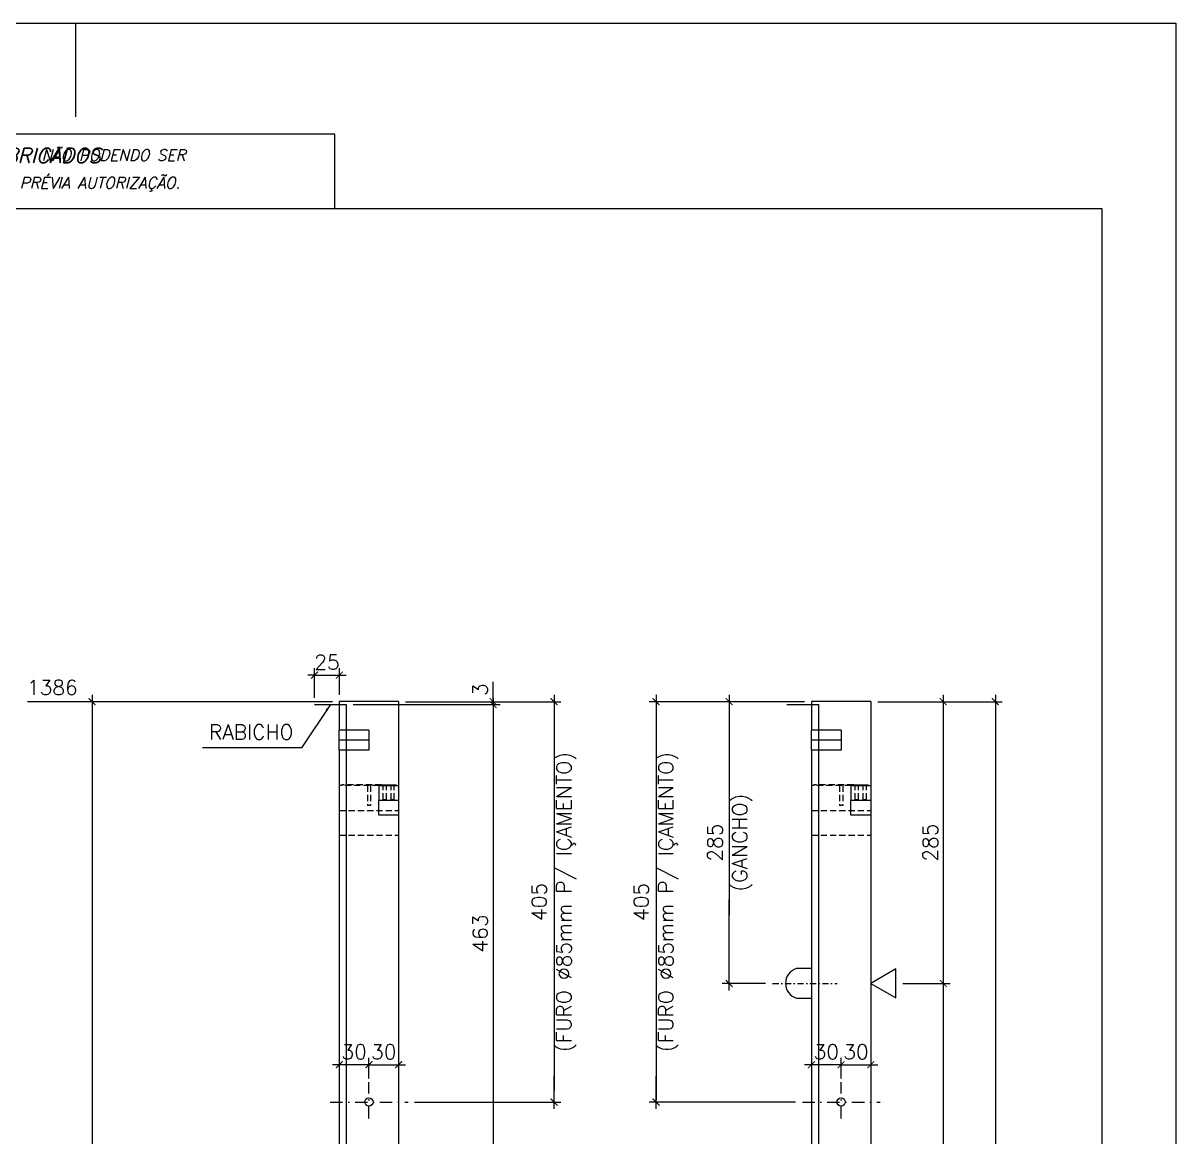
# Model space of a CAD drawing. Header units: centimetres. Extents: x 1658 to 19651, y 8294 to 11444.
# Drawn here: x 2719 to 3886, y 10317 to 11444 of the extents above; entities that cross this region are included whole.
import ezdxf

# ---------------------------------------------------------------- set-up
doc = ezdxf.new("R2010")
doc.units = ezdxf.units.CM
doc.header["$LTSCALE"] = 50
doc.header["$MEASUREMENT"] = 0
doc.header["$PDMODE"] = 67
for name, pattern in [('DASHDOT', [1, 0.5, -0.25, 0, -0.25]), ('DASHED', [0.75, 0.5, -0.25]), ('HIDDEN', [0.375, 0.25, -0.125])]:
    doc.linetypes.add(name, pattern=pattern)
doc.layers.add('10 TRACEJADO', color=1, linetype='DASHED', lineweight=13)
for name, color, linetype in [('COTAS-PRECON', 1, 'Continuous'), ('FORMATO-PRECON', 2, 'Continuous'), ('HACHURAS-PRECON', 1, 'Continuous'), ('LINHA CENTRO-PRECON', 1, 'DASHDOT'), ('LINHA-01-PRECON', 1, 'Continuous'), ('LINHA-02-PRECON', 2, 'Continuous'), ('LINHA-03-PRECON', 3, 'Continuous'), ('LINHA-04-PRECON', 4, 'Continuous')]:
    doc.layers.add(name, color=color, linetype=linetype)
doc.styles.add('ROMANS', font='ROMANS.SHX', dxfattribs={"oblique": 15, "height": 3})
doc.styles.get("Standard").update_dxf_attribs({"font": 'romans.shx'})
doc.dimstyles.new('ESC75-75', dxfattribs={"dimscale": 0, "dimtxt": 15, "dimasz": 7, "dimexe": 7, "dimexo": 7, "dimgap": 5.5, "dimtad": 1, "dimdec": 1, "dimdsep": 46, "dimtxsty": 'Standard', "dimblk": 'ARCHTICK', "dimcen": 0.1, "dimdle": 7, "dimclrd": 256, "dimclre": 256, "dimclrt": 2, "dimadec": 0, "dimazin": 0, "dimtfac": 1, "dimtdec": 1, "dimtix": 1, "dimtmove": 2, "dimatfit": 3, "dimfxl": 1, "dimarcsym": 0})

# ---------------------------------------------------------------- blocks, each defined once
blk = doc.blocks.new('A$C2E607E54')
at = {"layer": 'FORMATO-PRECON', "color": 6}
blk.add_line((1835, 4050), (685, 4050), dxfattribs=at)
at = {"layer": 'FORMATO-PRECON'}
for points in [[(0, 4200), (2970, 4200), (2970, 0), (0, 0)], [(685, 3950), (1835, 3950), (1835, 4050), (685, 4050)]]:
    blk.add_lwpolyline(points, close=True, dxfattribs=at)
blk.add_lwpolyline([(1485, 4200), (1485, 4073.6)], dxfattribs=at)
at = {"layer": 'FORMATO-PRECON', "color": 6}
blk.add_lwpolyline([(100, 3950), (2870, 3950), (2870, 100), (100, 100)], close=True, dxfattribs=at)
at = {"layer": 'FORMATO-PRECON', "style": 'ROMANS', "oblique": 15}
for s, p in [('ESTE DESENHO É DE PROPRIEDADE DA                            NÃO PODENDO SER', (700.8, 4014.4)), ('COPIADO PARCIAL OU TOTALMENTE, NEM CEDIDO A TERCEIROS SEM A PRÉVIA AUTORIZAÇÃO.', (700.8, 3977))]:
    blk.add_text(s, height=15, dxfattribs=at).set_placement(p)
at = {"layer": 'FORMATO-PRECON', "color": 3, "style": 'ROMANS', "oblique": 15}
blk.add_text('PRECON PRÉ-FABRICADOS', height=20, dxfattribs=at).set_placement((1162, 4011.3))
blk = doc.blocks.new('_ArchTick')
at = {"color": 0, "linetype": 'ByBlock', "const_width": 0.15}
blk.add_lwpolyline([(-0.5, -0.5), (0.5, 0.5)], dxfattribs=at)
blk = doc.blocks.new('*D24')
at = {"layer": 'COTAS-PRECON', "lineweight": -2, "transparency": 16777216}
for p, q in [((3510, 10757.5), (3426.7, 10757.5)), ((3433.7, 10764.5), (3433.7, 10672.7)), ((3433.7, 10465.5), (3433.7, 10557.4)), ((3470.6, 10472.5), (3426.7, 10472.5))]:
    blk.add_line(p, q, dxfattribs=at)
at = {"layer": 'Defpoints', "color": 0, "transparency": 16777216}
for p in [(3517, 10757.5), (3433.7, 10472.5), (3477.6, 10472.5)]:
    blk.add_point(p, dxfattribs=at)
at = {"layer": 'COTAS-PRECON', "lineweight": -2, "transparency": 16777216, "xscale": 7, "yscale": 7, "zscale": 7}
for p, rotation in [((3433.7, 10757.5), 90), ((3433.7, 10472.5), 270)]:
    blk.add_blockref('_ArchTick', p, dxfattribs=dict(at, rotation=rotation))
at = {"layer": 'COTAS-PRECON', "color": 2, "transparency": 16777216, "insert": (3434.4, 10615), "char_height": 15, "attachment_point": 5, "rotation": 90}
blk.add_mtext('285\\P(GANCHO)', dxfattribs=at)
blk = doc.blocks.new('*D25')
at = {"layer": 'COTAS-PRECON', "lineweight": -2, "transparency": 16777216}
for p, q in [((3650.3, 10479.5), (3650.3, 9649.5)), ((3609.3, 10472.5), (3657.3, 10472.5)), ((3609.3, 9656.5), (3657.3, 9656.5))]:
    blk.add_line(p, q, dxfattribs=at)
at = {"layer": 'Defpoints', "color": 0, "transparency": 16777216}
for p in [(3602.3, 10472.5), (3602.3, 9656.5), (3650.3, 9656.5)]:
    blk.add_point(p, dxfattribs=at)
at = {"layer": 'COTAS-PRECON', "lineweight": -2, "transparency": 16777216, "xscale": 7, "yscale": 7, "zscale": 7}
for p, rotation in [((3650.3, 10472.5), 90), ((3650.3, 9656.5), 270)]:
    blk.add_blockref('_ArchTick', p, dxfattribs=dict(at, rotation=rotation))
at = {"layer": 'COTAS-PRECON', "color": 2, "transparency": 16777216, "insert": (3637.3, 10064.5), "char_height": 15, "attachment_point": 5, "rotation": 90}
blk.add_mtext('816', dxfattribs=at)
blk = doc.blocks.new('*D26')
at = {"layer": 'COTAS-PRECON', "lineweight": -2, "transparency": 16777216}
for p, q in [((3584, 10757.5), (3657.3, 10757.5)), ((3650.3, 10764.5), (3650.3, 10465.5)), ((3609.3, 10472.5), (3657.3, 10472.5))]:
    blk.add_line(p, q, dxfattribs=at)
at = {"layer": 'Defpoints', "color": 0, "transparency": 16777216}
for p in [(3577, 10757.5, 0), (3602.3, 10472.5), (3650.3, 10472.5)]:
    blk.add_point(p, dxfattribs=at)
at = {"layer": 'COTAS-PRECON', "lineweight": -2, "transparency": 16777216, "xscale": 7, "yscale": 7, "zscale": 7}
for p, rotation in [((3650.3, 10757.5), 90), ((3650.3, 10472.5), 270)]:
    blk.add_blockref('_ArchTick', p, dxfattribs=dict(at, rotation=rotation))
at = {"layer": 'COTAS-PRECON', "color": 2, "transparency": 16777216, "insert": (3637.3, 10615), "char_height": 15, "attachment_point": 5, "rotation": 90}
blk.add_mtext('285', dxfattribs=at)
blk = doc.blocks.new('*D27')
at = {"layer": 'COTAS-PRECON', "lineweight": -2, "transparency": 16777216}
for p, q in [((3584, 10757.5), (3710.1, 10757.5)), ((3703.1, 10764.5), (3703.1, 9364.5)), ((3584, 9371.5), (3710.1, 9371.5))]:
    blk.add_line(p, q, dxfattribs=at)
at = {"layer": 'Defpoints', "color": 0, "transparency": 16777216}
for p in [(3577, 10757.5), (3577, 9371.5), (3703.1, 9371.5)]:
    blk.add_point(p, dxfattribs=at)
at = {"layer": 'COTAS-PRECON', "lineweight": -2, "transparency": 16777216, "xscale": 7, "yscale": 7, "zscale": 7}
for p, rotation in [((3703.1, 10757.5), 90), ((3703.1, 9371.5), 270)]:
    blk.add_blockref('_ArchTick', p, dxfattribs=dict(at, rotation=rotation))
at = {"layer": 'COTAS-PRECON', "color": 2, "transparency": 16777216, "insert": (3690.1, 10064.5), "char_height": 15, "attachment_point": 5, "rotation": 90}
blk.add_mtext('PONTOS DE APOIO E ESTOCAGEM', dxfattribs=at)
blk = doc.blocks.new('*D28')
at = {"layer": 'Defpoints', "color": 0, "transparency": 16777216}
for p in [(3517, 10757.5), (3359.7, 10352.5), (3507.8, 10352.5)]:
    blk.add_point(p, dxfattribs=at)
at = {"layer": 'LINHA-01-PRECON', "lineweight": -2, "transparency": 16777216}
for p, q in [((3510, 10757.5), (3352.7, 10757.5)), ((3359.7, 10764.5), (3359.7, 10731.3)), ((3359.7, 10345.5), (3359.7, 10378.8)), ((3500.8, 10352.5), (3352.7, 10352.5))]:
    blk.add_line(p, q, dxfattribs=at)
at = {"layer": 'LINHA-01-PRECON', "lineweight": -2, "transparency": 16777216, "xscale": 7, "yscale": 7, "zscale": 7}
for p, rotation in [((3359.7, 10757.5), 90), ((3359.7, 10352.5), 270)]:
    blk.add_blockref('_ArchTick', p, dxfattribs=dict(at, rotation=rotation))
at = {"layer": 'LINHA-01-PRECON', "color": 2, "transparency": 16777216, "insert": (3359.7, 10555), "char_height": 15, "attachment_point": 5, "rotation": 90}
blk.add_mtext('405\\P(FURO %%C85mm P/ IÇAMENTO)', dxfattribs=at)
blk = doc.blocks.new('*D303')
at = {"layer": 'COTAS-PRECON', "lineweight": -2, "transparency": 16777216}
for p, q in [((3194.8, 10761.5), (3194.8, 10284.5)), ((3053.2, 10754.5), (3201.8, 10754.5)), ((3053.2, 10291.5), (3201.8, 10291.5))]:
    blk.add_line(p, q, dxfattribs=at)
at = {"layer": 'Defpoints', "color": 0, "transparency": 16777216}
for p in [(3046.2, 10754.5), (3046.2, 10291.5), (3194.8, 10291.5)]:
    blk.add_point(p, dxfattribs=at)
at = {"layer": 'COTAS-PRECON', "lineweight": -2, "transparency": 16777216, "xscale": 7, "yscale": 7, "zscale": 7}
for p, rotation in [((3194.8, 10754.5), 90), ((3194.8, 10291.5), 270)]:
    blk.add_blockref('_ArchTick', p, dxfattribs=dict(at, rotation=rotation))
at = {"layer": 'COTAS-PRECON', "color": 2, "transparency": 16777216, "insert": (3181.8, 10523), "char_height": 15, "attachment_point": 5, "rotation": 90}
blk.add_mtext('463', dxfattribs=at)
blk = doc.blocks.new('*D298')
at = {"layer": 'COTAS-PRECON', "lineweight": -2, "transparency": 16777216}
for p, q in [((3014.2, 10784.4), (3007.2, 10784.4)), ((3014.2, 10761.5), (3014.2, 10791.4)), ((3014.2, 10784.4), (3039.2, 10784.4)), ((3039.2, 10764.5), (3039.2, 10791.4)), ((3039.2, 10784.4), (3046.2, 10784.4))]:
    blk.add_line(p, q, dxfattribs=at)
at = {"layer": 'Defpoints', "color": 0, "transparency": 16777216}
for p in [(3039.2, 10784.4), (3039.2, 10757.5), (3014.2, 10754.5)]:
    blk.add_point(p, dxfattribs=at)
at = {"layer": 'COTAS-PRECON', "lineweight": -2, "transparency": 16777216, "xscale": 7, "yscale": 7, "zscale": 7}
blk.add_blockref('_ArchTick', (3014.2, 10784.4), dxfattribs=at)
at = {"layer": 'COTAS-PRECON', "lineweight": -2, "transparency": 16777216, "xscale": 7, "yscale": 7, "zscale": 7, "rotation": 180}
blk.add_blockref('_ArchTick', (3039.2, 10784.4), dxfattribs=at)
at = {"layer": 'COTAS-PRECON', "color": 2, "transparency": 16777216, "insert": (3026.7, 10797.4), "char_height": 15, "attachment_point": 5}
blk.add_mtext('25', dxfattribs=at)
blk = doc.blocks.new('*D299')
at = {"layer": 'COTAS-PRECON', "lineweight": -2, "transparency": 16777216}
for p, q in [((3032.2, 10757.5), (2781.9, 10757.5)), ((2788.9, 10764.5), (2788.9, 9364.5)), ((3032.2, 9371.5), (2781.9, 9371.5))]:
    blk.add_line(p, q, dxfattribs=at)
at = {"layer": 'Defpoints', "color": 0, "transparency": 16777216}
for p in [(3039.2, 10757.5), (2788.9, 9371.5), (3039.2, 9371.5)]:
    blk.add_point(p, dxfattribs=at)
at = {"layer": 'COTAS-PRECON', "lineweight": -2, "transparency": 16777216, "xscale": 7, "yscale": 7, "zscale": 7}
for p, rotation in [((2788.9, 10757.5), 90), ((2788.9, 9371.5), 270)]:
    blk.add_blockref('_ArchTick', p, dxfattribs=dict(at, rotation=rotation))
at = {"layer": 'COTAS-PRECON', "color": 2, "transparency": 16777216, "insert": (2775.9, 10064.5), "char_height": 15, "attachment_point": 5, "rotation": 90}
blk.add_mtext('1386', dxfattribs=at)
blk = doc.blocks.new('*D300')
at = {"layer": 'COTAS-PRECON', "lineweight": -2, "transparency": 16777216}
blk.add_line((2781.9, 10757.5), (2723.5, 10757.5), dxfattribs=at)
at = {"layer": 'Defpoints', "color": 0, "transparency": 16777216}
for p in [(2723.5, 10757.5), (2788.9, 10757.5), (3079.2, 9371.5)]:
    blk.add_point(p, dxfattribs=at)
at = {"layer": 'COTAS-PRECON', "color": 2, "transparency": 16777216, "insert": (2748.7, 10771.8), "char_height": 15, "attachment_point": 5}
blk.add_mtext('1386', dxfattribs=at)
blk = doc.blocks.new('*D292')
at = {"layer": 'COTAS-PRECON', "lineweight": -2, "transparency": 16777216}
for p, q in [((3106.2, 10757.5), (3263.5, 10757.5)), ((3256.5, 10764.5), (3256.5, 10731.3)), ((3256.5, 10345.5), (3256.5, 10378.8)), ((3115.3, 10352.5), (3263.5, 10352.5))]:
    blk.add_line(p, q, dxfattribs=at)
at = {"layer": 'Defpoints', "color": 0, "transparency": 16777216}
for p in [(3099.2, 10757.5), (3108.3, 10352.5), (3256.5, 10352.5)]:
    blk.add_point(p, dxfattribs=at)
at = {"layer": 'COTAS-PRECON', "lineweight": -2, "transparency": 16777216, "xscale": 7, "yscale": 7, "zscale": 7}
for p, rotation in [((3256.5, 10757.5), 90), ((3256.5, 10352.5), 270)]:
    blk.add_blockref('_ArchTick', p, dxfattribs=dict(at, rotation=rotation))
at = {"layer": 'COTAS-PRECON', "color": 2, "transparency": 16777216, "insert": (3256.5, 10555), "char_height": 15, "attachment_point": 5, "rotation": 90}
blk.add_mtext('405\\P(FURO %%C85mm P/ IÇAMENTO)', dxfattribs=at)
blk = doc.blocks.new('*D293')
at = {"layer": 'Defpoints', "color": 0, "transparency": 16777216}
for p in [(3039.2, 10390.3), (3039.2, 10390.3), (3069.2, 10369.2)]:
    blk.add_point(p, dxfattribs=at)
at = {"layer": 'LINHA-01-PRECON', "lineweight": -2, "transparency": 16777216}
for p, q in [((3069.2, 10376.2), (3069.2, 10397.3)), ((3039.2, 10390.3), (3032.2, 10390.3)), ((3069.2, 10390.3), (3039.2, 10390.3)), ((3069.2, 10390.3), (3076.2, 10390.3))]:
    blk.add_line(p, q, dxfattribs=at)
at = {"layer": 'LINHA-01-PRECON', "lineweight": -2, "transparency": 16777216, "xscale": 7, "yscale": 7, "zscale": 7}
blk.add_blockref('_ArchTick', (3039.2, 10390.3), dxfattribs=at)
at = {"layer": 'LINHA-01-PRECON', "lineweight": -2, "transparency": 16777216, "xscale": 7, "yscale": 7, "zscale": 7, "rotation": 180}
blk.add_blockref('_ArchTick', (3069.2, 10390.3), dxfattribs=at)
at = {"layer": 'LINHA-01-PRECON', "color": 2, "transparency": 16777216, "insert": (3054.2, 10403.3), "char_height": 15, "attachment_point": 5}
blk.add_mtext('30', dxfattribs=at)
blk = doc.blocks.new('*D294')
at = {"layer": 'Defpoints', "color": 0, "transparency": 16777216}
for p in [(3099.2, 10390.3), (3099.2, 10390.3), (3069.2, 10369.2)]:
    blk.add_point(p, dxfattribs=at)
at = {"layer": 'LINHA-01-PRECON', "lineweight": -2, "transparency": 16777216}
for p, q in [((3069.2, 10376.2), (3069.2, 10397.3)), ((3069.2, 10390.3), (3062.2, 10390.3)), ((3069.2, 10390.3), (3099.2, 10390.3)), ((3099.2, 10390.3), (3106.2, 10390.3))]:
    blk.add_line(p, q, dxfattribs=at)
at = {"layer": 'LINHA-01-PRECON', "lineweight": -2, "transparency": 16777216, "xscale": 7, "yscale": 7, "zscale": 7}
blk.add_blockref('_ArchTick', (3069.2, 10390.3), dxfattribs=at)
at = {"layer": 'LINHA-01-PRECON', "lineweight": -2, "transparency": 16777216, "xscale": 7, "yscale": 7, "zscale": 7, "rotation": 180}
blk.add_blockref('_ArchTick', (3099.2, 10390.3), dxfattribs=at)
at = {"layer": 'LINHA-01-PRECON', "color": 2, "transparency": 16777216, "insert": (3084.2, 10403.3), "char_height": 15, "attachment_point": 5}
blk.add_mtext('30', dxfattribs=at)
blk = doc.blocks.new('*D305')
at = {"layer": 'Defpoints', "color": 0, "transparency": 16777216}
for p in [(3517, 10390.3), (3517, 10390.3), (3547, 10369.2)]:
    blk.add_point(p, dxfattribs=at)
at = {"layer": 'LINHA-01-PRECON', "lineweight": -2, "transparency": 16777216}
for p, q in [((3547, 10376.2), (3547, 10397.3)), ((3517, 10390.3), (3510, 10390.3)), ((3547, 10390.3), (3517, 10390.3)), ((3547, 10390.3), (3554, 10390.3))]:
    blk.add_line(p, q, dxfattribs=at)
at = {"layer": 'LINHA-01-PRECON', "lineweight": -2, "transparency": 16777216, "xscale": 7, "yscale": 7, "zscale": 7}
blk.add_blockref('_ArchTick', (3517, 10390.3), dxfattribs=at)
at = {"layer": 'LINHA-01-PRECON', "lineweight": -2, "transparency": 16777216, "xscale": 7, "yscale": 7, "zscale": 7, "rotation": 180}
blk.add_blockref('_ArchTick', (3547, 10390.3), dxfattribs=at)
at = {"layer": 'LINHA-01-PRECON', "color": 2, "transparency": 16777216, "insert": (3532, 10403.3), "char_height": 15, "attachment_point": 5}
blk.add_mtext('30', dxfattribs=at)
blk = doc.blocks.new('*D306')
at = {"layer": 'Defpoints', "color": 0, "transparency": 16777216}
for p in [(3577, 10390.3), (3577, 10390.3), (3547, 10369.2)]:
    blk.add_point(p, dxfattribs=at)
at = {"layer": 'LINHA-01-PRECON', "lineweight": -2, "transparency": 16777216}
for p, q in [((3547, 10376.2), (3547, 10397.3)), ((3547, 10390.3), (3540, 10390.3)), ((3547, 10390.3), (3577, 10390.3)), ((3577, 10390.3), (3584, 10390.3))]:
    blk.add_line(p, q, dxfattribs=at)
at = {"layer": 'LINHA-01-PRECON', "lineweight": -2, "transparency": 16777216, "xscale": 7, "yscale": 7, "zscale": 7}
blk.add_blockref('_ArchTick', (3547, 10390.3), dxfattribs=at)
at = {"layer": 'LINHA-01-PRECON', "lineweight": -2, "transparency": 16777216, "xscale": 7, "yscale": 7, "zscale": 7, "rotation": 180}
blk.add_blockref('_ArchTick', (3577, 10390.3), dxfattribs=at)
at = {"layer": 'LINHA-01-PRECON', "color": 2, "transparency": 16777216, "insert": (3562, 10403.3), "char_height": 15, "attachment_point": 5}
blk.add_mtext('30', dxfattribs=at)
blk = doc.blocks.new('*D450')
at = {"layer": 'COTAS-PRECON', "lineweight": -2, "transparency": 16777216}
for p, q in [((3106.2, 10757.5), (3201.8, 10757.5)), ((3194.8, 10757.5), (3194.8, 10764.5)), ((3194.8, 10754.5), (3194.8, 10757.5)), ((3053.2, 10754.5), (3201.8, 10754.5)), ((3194.8, 10754.5), (3194.8, 10747.5))]:
    blk.add_line(p, q, dxfattribs=at)
at = {"layer": 'Defpoints', "color": 0, "transparency": 16777216}
for p in [(3099.2, 10757.5), (3194.8, 10757.5), (3046.2, 10754.5)]:
    blk.add_point(p, dxfattribs=at)
at = {"layer": 'COTAS-PRECON', "lineweight": -2, "transparency": 16777216, "xscale": 7, "yscale": 7, "zscale": 7}
for p, rotation in [((3194.8, 10757.5), 270), ((3194.8, 10754.5), 90)]:
    blk.add_blockref('_ArchTick', p, dxfattribs=dict(at, rotation=rotation))
at = {"layer": 'COTAS-PRECON', "color": 2, "transparency": 16777216, "insert": (3181.8, 10769.7), "char_height": 15, "attachment_point": 5, "rotation": 90}
blk.add_mtext('3', dxfattribs=at)

msp = doc.modelspace()

# ---------------------------------------------------------------- linework, layer by layer
at = {"layer": '10 TRACEJADO', "linetype": 'HIDDEN', "ltscale": 0.5, "extrusion": (0, 1, 0)}
for p, q in [((3079.18, 10672.55), (3039.24, 10672.55)), ((3081.68, 10673.55), (3041.74, 10673.55)), ((3041.74, 10673.55), (3041.74, 10672.55)), ((3067.64, 10673.55), (3067.64, 10672.55)), ((3067.64, 10672.55), (3067.64, 10652.55)), ((3070.84, 10673.55), (3070.84, 10672.55)), ((3070.84, 10672.55), (3070.84, 10652.55)), ((3083.58, 10672.55), (3083.58, 10673.55)), ((3083.58, 10658.55), (3083.58, 10672.55)), ((3086.78, 10672.55), (3086.78, 10673.55)), ((3086.78, 10658.55), (3086.78, 10672.55)), ((3091.58, 10672.55), (3091.58, 10673.55)), ((3091.58, 10658.55), (3091.58, 10672.55)), ((3094.78, 10672.55), (3094.78, 10673.55)), ((3094.78, 10658.55), (3094.78, 10672.55)), ((3096.74, 10673.55), (3096.68, 10673.55)), ((3096.74, 10673.55), (3096.74, 10672.55)), ((3099.18, 10672.55), (3099.18, 10672.55)), ((3556.97, 10672.55), (3517.04, 10672.55)), ((3559.47, 10673.55), (3519.54, 10673.55)), ((3519.54, 10673.55), (3519.54, 10672.55)), ((3545.44, 10673.55), (3545.44, 10672.55)), ((3545.44, 10672.55), (3545.44, 10652.55)), ((3548.64, 10673.55), (3548.64, 10672.55)), ((3548.64, 10672.55), (3548.64, 10652.55)), ((3561.37, 10672.55), (3561.37, 10673.55)), ((3561.37, 10658.55), (3561.37, 10672.55)), ((3564.57, 10672.55), (3564.57, 10673.55)), ((3564.57, 10658.55), (3564.57, 10672.55)), ((3569.37, 10672.55), (3569.37, 10673.55)), ((3569.37, 10658.55), (3569.37, 10672.55)), ((3572.57, 10672.55), (3572.57, 10673.55)), ((3572.57, 10658.55), (3572.57, 10672.55)), ((3574.54, 10673.55), (3574.47, 10673.55)), ((3574.54, 10673.55), (3574.54, 10672.55)), ((3576.97, 10672.55), (3576.97, 10672.55)), ((3069.24, 10652.55), (3067.64, 10652.55)), ((3070.84, 10652.55), (3069.24, 10652.55)), ((3083.58, 10658.55), (3085.18, 10658.55)), ((3085.18, 10658.55), (3086.78, 10658.55)), ((3091.58, 10658.55), (3093.18, 10658.55)), ((3093.18, 10658.55), (3094.78, 10658.55)), ((3547.04, 10652.55), (3545.44, 10652.55)), ((3548.64, 10652.55), (3547.04, 10652.55)), ((3561.37, 10658.55), (3562.97, 10658.55)), ((3562.97, 10658.55), (3564.57, 10658.55)), ((3569.37, 10658.55), (3570.97, 10658.55)), ((3570.97, 10658.55), (3572.57, 10658.55)), ((3039.24, 10647.55), (3099.24, 10647.55)), ((3517.04, 10647.55), (3577.04, 10647.55)), ((3039.24, 10622.55), (3099.18, 10622.55)), ((3517.04, 10622.55), (3576.97, 10622.55))]:
    msp.add_line(p, q, dxfattribs=at)
at = {"layer": 'LINHA CENTRO-PRECON', "ltscale": 0.25}
msp.add_line((3477.65, 10472.55), (3543.09, 10472.55), dxfattribs=at)
at = {"layer": 'LINHA-01-PRECON'}
for p, q in [((3194.79, 10757.55), (3194.79, 10777.53)), ((3256.45, 10745.4), (3256.45, 10364.69)), ((3359.7, 10745.4), (3359.7, 10354.69)), ((3433.69, 10728.62), (3433.69, 10541.47))]:
    msp.add_line(p, q, dxfattribs=at)
at = {"layer": 'LINHA-01-PRECON', "linetype": 'DASHDOT', "ltscale": 0.5}
for p, q in [((3069.18, 10335.92), (3069.18, 10372.68)), ((3546.97, 10335.92), (3546.97, 10372.68)), ((3030.02, 10352.55), (3108.81, 10352.55)), ((3507.81, 10352.55), (3586.6, 10352.55))]:
    msp.add_line(p, q, dxfattribs=at)
at = {"layer": 'LINHA-02-PRECON', "extrusion": (0, 1, 0)}
for p, q in [((3576.97, 10757.55), (3516.97, 10757.55)), ((3516.97, 10757.55), (3516.97, 10728.55)), ((3576.97, 10757.55), (3576.97, 10209.55)), ((3516.97, 10718.55), (3516.97, 10728.55)), ((3546.94, 10728.55), (3516.97, 10728.55)), ((3546.94, 10728.55), (3546.94, 10718.55)), ((3516.97, 10708.55), (3516.97, 10718.55)), ((3546.94, 10718.55), (3516.97, 10718.55)), ((3546.94, 10718.55), (3546.94, 10708.55)), ((3546.94, 10708.55), (3516.97, 10708.55)), ((3516.97, 10708.55), (3516.97, 9471.55)), ((3556.97, 10672.55), (3576.97, 10672.55)), ((3556.97, 10672.55), (3556.97, 10657.55)), ((3559.47, 10673.55), (3574.47, 10673.55)), ((3559.47, 10673.55), (3559.47, 10672.55)), ((3574.47, 10673.55), (3574.47, 10672.55)), ((3576.97, 10672.55), (3577.04, 10672.55)), ((3576.97, 10672.55), (3576.97, 10657.55)), ((3577.04, 10672.55), (3577.04, 10622.55)), ((3576.97, 10657.55), (3556.97, 10657.55)), ((3556.97, 10642.55), (3556.97, 10657.55)), ((3576.97, 10657.55), (3576.97, 10642.55)), ((3576.97, 10642.55), (3556.97, 10642.55)), ((3576.97, 10622.55), (3577.04, 10622.55))]:
    msp.add_line(p, q, dxfattribs=at)
at = {"layer": 'LINHA-02-PRECON'}
msp.add_circle((3546.97, 10352.55), 4.25, dxfattribs=at)
at = {"layer": 'LINHA-03-PRECON', "extrusion": (0, 1, 0)}
for p, q in [((3099.18, 10757.55), (3039.18, 10757.55)), ((3039.18, 10757.55), (3039.18, 10728.55)), ((3099.18, 10757.55), (3099.18, 10209.55)), ((3039.18, 10718.55), (3039.18, 10728.55)), ((3069.15, 10728.55), (3039.18, 10728.55)), ((3069.15, 10728.55), (3069.15, 10718.55)), ((3039.18, 10708.55), (3039.18, 10718.55)), ((3069.15, 10718.55), (3039.18, 10718.55)), ((3069.15, 10718.55), (3069.15, 10708.55)), ((3069.15, 10708.55), (3039.18, 10708.55)), ((3039.18, 10708.55), (3039.18, 9471.55)), ((3079.18, 10672.55), (3099.18, 10672.55)), ((3079.18, 10672.55), (3079.18, 10657.55)), ((3081.68, 10673.55), (3096.68, 10673.55)), ((3081.68, 10673.55), (3081.68, 10672.55)), ((3096.68, 10673.55), (3096.68, 10672.55)), ((3099.18, 10672.55), (3099.24, 10672.55)), ((3099.18, 10672.55), (3099.18, 10657.55)), ((3099.24, 10672.55), (3099.24, 10622.55)), ((3099.18, 10657.55), (3079.18, 10657.55)), ((3079.18, 10642.55), (3079.18, 10657.55)), ((3099.18, 10657.55), (3099.18, 10642.55)), ((3099.18, 10642.55), (3079.18, 10642.55)), ((3099.18, 10622.55), (3099.24, 10622.55))]:
    msp.add_line(p, q, dxfattribs=at)
at = {"layer": 'LINHA-03-PRECON', "elevation": -0.02}
msp.add_lwpolyline([(3576.97, 10472.55), (3602.28, 10457.93), (3602.28, 10487.16)], close=True, dxfattribs=at)
at = {"layer": 'LINHA-03-PRECON'}
msp.add_circle((3069.18, 10352.55), 4.25, dxfattribs=at)
at = {"layer": 'LINHA-04-PRECON'}
for p, q in [((3014.18, 10754.55), (3046.18, 10754.55)), ((3046.18, 10754.55), (3046.18, 9491.55)), ((3491.97, 10754.55), (3523.97, 10754.55)), ((3523.97, 10754.55), (3523.97, 9491.55))]:
    msp.add_line(p, q, dxfattribs=at)
msp.add_lwpolyline([(3516.97, 10487.55), (3501.97, 10487.55, 0.7491786), (3501.97, 10457.55), (3516.97, 10457.55)], format="xyb", dxfattribs=at)

# ---------------------------------------------------------------- block references
at = {"layer": 'HACHURAS-PRECON', "xscale": 0.7499999999999996, "yscale": 0.7499999999999996, "zscale": 0.7499999999999996}
msp.add_blockref('A$C2E607E54', (1658.36, 8293.94), dxfattribs=at)

# ---------------------------------------------------------------- texts
at = {"layer": 'COTAS-PRECON', "color": 2, "insert": (2950.02, 10726.76, 0.02), "char_height": 15, "attachment_point": 5}
msp.add_mtext('\\A1;RABICHO', dxfattribs=at)

# ---------------------------------------------------------------- dimensions: what is measured, and where the dimension line sits
at = {"layer": 'COTAS-PRECON'}
dim = msp.add_linear_dim(base=(3039.18, 10784.42), p1=(3014.18, 10754.55), p2=(3039.18, 10757.55), dimstyle='ESC75-75', override={"dimscale": 1}, dxfattribs=at)
dim.commit()
dim.dimension.update_dxf_attribs({"geometry": '*D298', "text_midpoint": (3026.68, 10797.42)})
dim = msp.add_ordinate_dim(feature_location=(2788.9, 10757.54), offset=(-65.39, 0), dtype=0, origin=(3079.18, 9371.55), dimstyle='ESC75-75', override={"dimscale": 1}, dxfattribs=at)
dim.commit()
dim.dimension.update_dxf_attribs({"geometry": '*D300', "text_midpoint": (2748.74, 10771.83)})
dim = msp.add_linear_dim(base=(3194.79, 10757.55), p1=(3046.18, 10754.55), p2=(3099.18, 10757.55), angle=90, dimstyle='ESC75-75', override={"dimscale": 1}, dxfattribs=at)
dim.commit()
dim.dimension.update_dxf_attribs({"geometry": '*D450', "text_midpoint": (3181.79, 10769.66), "dimtype": 160})
for base, p1, p2, picture, middle in [((2788.9, 9371.55), (3039.18, 10757.55), (3039.18, 9371.55), '*D299', (2775.9, 10064.55)), ((3194.79, 10291.55), (3046.18, 10754.55), (3046.18, 10291.55), '*D303', (3181.79, 10523.05)), ((3650.26, 10472.55, -0.02), (3576.97, 10757.55), (3602.28, 10472.55, -0.02), '*D26', (3637.26, 10615.05, -0.02)), ((3650.26, 9656.55, -0.02), (3602.28, 10472.55, -0.02), (3602.28, 9656.55, -0.02), '*D25', (3637.26, 10064.55, -0.02))]:
    dim = msp.add_linear_dim(base=base, p1=p1, p2=p2, angle=90, dimstyle='ESC75-75', override={"dimscale": 1}, dxfattribs=at)
    dim.commit()
    dim.dimension.update_dxf_attribs({"geometry": picture, "text_midpoint": middle})
for base, p1, p2, text, picture, middle in [((3256.45, 10352.55), (3099.18, 10757.55), (3108.34, 10352.55), '<>\\P(FURO %%C85mm P/ IÇAMENTO)', '*D292', (3256.45, 10555.05)), ((3433.69, 10472.55), (3516.97, 10757.55), (3477.65, 10472.55), '<>\\P(GANCHO)', '*D24', (3434.39, 10615.05))]:
    dim = msp.add_linear_dim(base=base, p1=p1, p2=p2, angle=90, text=text, dimstyle='ESC75-75', override={"dimscale": 1}, dxfattribs=at)
    dim.commit()
    dim.dimension.update_dxf_attribs({"geometry": picture, "text_midpoint": middle, "dimtype": 160})
dim = msp.add_linear_dim(base=(3703.13, 9371.55), p1=(3576.97, 10757.55), p2=(3576.97, 9371.55), angle=90, text='PONTOS DE APOIO E ESTOCAGEM', dimstyle='ESC75-75', override={"dimscale": 1}, dxfattribs=at)
dim.commit()
dim.dimension.update_dxf_attribs({"geometry": '*D27', "text_midpoint": (3690.13, 10064.55)})
at = {"layer": 'LINHA-01-PRECON'}
dim = msp.add_linear_dim(base=(3359.7, 10352.55), p1=(3516.97, 10757.55), p2=(3507.81, 10352.55), angle=90, text='<>\\P(FURO %%C85mm P/ IÇAMENTO)', dimstyle='ESC75-75', override={"dimscale": 1}, dxfattribs=at)
dim.commit()
dim.dimension.update_dxf_attribs({"geometry": '*D28', "text_midpoint": (3359.7, 10555.05), "dimtype": 160})
for base, p1, p2, picture, middle in [((3039.18, 10390.33), (3069.18, 10369.17), (3039.18, 10390.33), '*D293', (3054.18, 10403.33)), ((3516.97, 10390.33), (3546.97, 10369.17), (3516.97, 10390.33), '*D305', (3531.97, 10403.33))]:
    dim = msp.add_linear_dim(base=base, p1=p1, p2=p2, dimstyle='ESC75-75', override={"dimscale": 1}, dxfattribs=at)
    dim.commit()
    dim.dimension.update_dxf_attribs({"geometry": picture, "text_midpoint": middle})
for base, p1, p2, picture, middle in [((3099.18, 10390.33), (3069.18, 10369.17), (3099.18, 10390.33), '*D294', (3084.18, 10403.33)), ((3576.97, 10390.33), (3546.97, 10369.17), (3576.97, 10390.33), '*D306', (3561.97, 10403.33))]:
    dim = msp.add_linear_dim(base=base, p1=p1, p2=p2, angle=180, dimstyle='ESC75-75', override={"dimscale": 1}, dxfattribs=at)
    dim.commit()
    dim.dimension.update_dxf_attribs({"geometry": picture, "text_midpoint": middle})

# ---------------------------------------------------------------- leaders
at = {"layer": 'COTAS-PRECON'}
msp.add_leader([(3030.18, 10754.55), (3000.94, 10710.78), (2900.74, 10710.78)], dimstyle='ESC75-75', override={"dimscale": 1}, dxfattribs=at)

doc.saveas('drawing.dxf')
